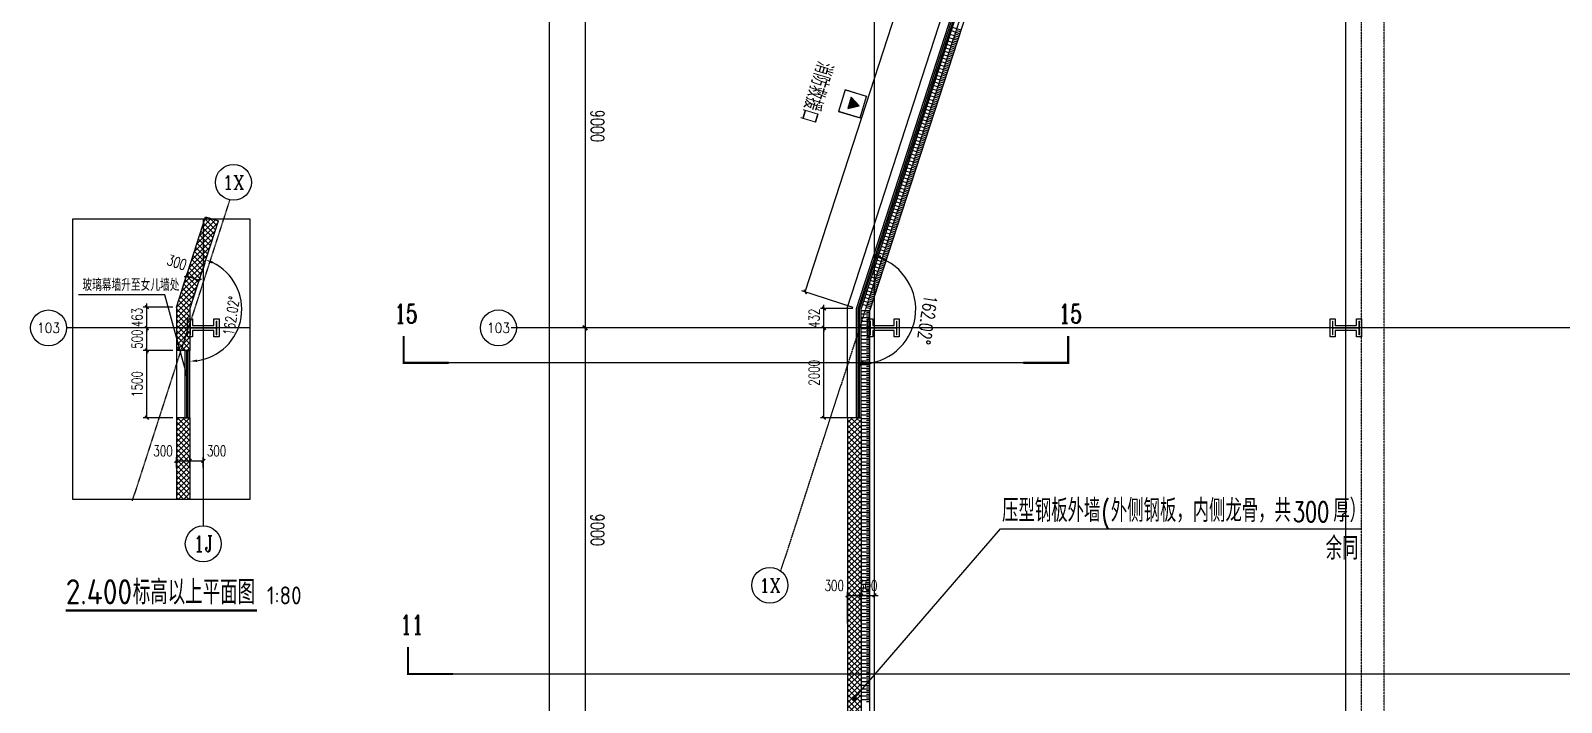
# Model space of a CAD drawing. Extents: x -954573 to 446329, y 489853 to 1226784.
# Drawn here: x -272750 to -238654, y 751476 to 766445 of the extents above; entities that cross this region are included whole.
import ezdxf
from ezdxf.enums import TextEntityAlignment as Align

# ---------------------------------------------------------------- set-up
doc = ezdxf.new("R2010")
doc.units = 0
doc.header["$LTSCALE"] = 10
doc.header["$MEASUREMENT"] = 0
doc.linetypes.add('10平面$0$DOTE', pattern=[2.42, 2, -0.2, 0.02, -0.2])
doc.linetypes.add('10平面$1$DASH', pattern=[0.35, 0.25, -0.1])
doc.layers.get('Defpoints').update_dxf_attribs({"color": 210})
for name, color, linetype in [('10平面$0$99平面图例外参$0$A-HATCH-2', 251, 'Continuous'), ('10平面$0$A-AXIS-D', 8, 'Continuous'), ('10平面$0$A-AXIS-DOTE', 8, '10平面$0$DOTE'), ('10平面$0$A-AXIS-DP', 8, 'Continuous'), ('10平面$0$A-AXIS-SYMB', 8, 'Continuous'), ('10平面$0$A-HATCH-2', 8, 'Continuous'), ('10平面$0$A-LIN-V', 8, 'Continuous'), ('10平面$0$A-TEXT', 8, 'Continuous'), ('10平面$0$A-WINDOW', 8, 'Continuous'), ('10平面$0$AS-WALL', 8, 'Continuous'), ('10平面$0$DIM_SYMB', 8, 'Continuous'), ('10平面$0$PUB_HATCH', 8, 'Continuous'), ('10平面$0$PUB_TEXT', 8, 'Continuous'), ('10平面$0$RP-N2-01$0$$0$A-WIND-J', 8, 'Continuous'), ('10平面$0$RP-N2-01$0$A-WIND-J', 8, 'Continuous'), ('10平面$0$建-墙-幕', 8, 'Continuous'), ('A-LIN-V', 9, 'Continuous')]:
    doc.layers.add(name, color=color, linetype=linetype)
doc.layers.add('10平面$0$S-col', color=2, linetype='Continuous', lineweight=0)
doc.styles.add('10平面$0$_TCH_AXIS', font='COMPLEX', dxfattribs={"bigfont": 'GBCBIG'})
doc.styles.add('10平面$0$_TCH_DIM', font='SIMPLEX', dxfattribs={"bigfont": 'GBCBIG'})
doc.styles.add('10平面$0$_TCH_DIM_T3', font='SIMPLEX', dxfattribs={"width": 0.705882, "bigfont": 'GBCBIG'})
doc.styles.add('10平面$0$_TCH_LABEL', font='COMPLEX', dxfattribs={"bigfont": 'GBCBIG'})
doc.styles.add('10平面$0$Standard', font='gbenor.shx', dxfattribs={"bigfont": 'gbcbig.shx'})
doc.dimstyles.new('10平面$0$_TCH_ARCH&&100', dxfattribs={"dimtxt": 297.5, "dimasz": 100, "dimexe": 100, "dimexo": 100, "dimgap": 126.25, "dimtad": 1, "dimdec": 0, "dimzin": 0, "dimdsep": 46, "dimtxsty": '10平面$0$_TCH_DIM_T3', "dimblk": '10平面$0$_ArchTick', "dimcen": 0.09, "dimclrt": 7, "dimazin": 2, "dimtfac": 1, "dimtdec": 0, "dimtix": 1, "dimtmove": 2, "dimatfit": 3, "dimfxl": 0, "dimtolj": 1, "dimtzin": 0, "dimarcsym": 0})
doc.dimstyles.new('10平面$0$_TCH_ARCH&&80', dxfattribs={"dimtxt": 238, "dimasz": 80, "dimexe": 80, "dimexo": 80, "dimgap": 101, "dimtad": 1, "dimdec": 0, "dimzin": 0, "dimdsep": 46, "dimtxsty": '10平面$0$_TCH_DIM_T3', "dimblk": '10平面$0$_ArchTick', "dimcen": 0.09, "dimclrt": 7, "dimazin": 2, "dimtfac": 1, "dimtdec": 0, "dimtix": 1, "dimtmove": 2, "dimatfit": 3, "dimfxl": 0, "dimtolj": 1, "dimtzin": 0, "dimarcsym": 0})
doc.dimstyles.new('10平面$0$_TCH_ARROW&&80', dxfattribs={"dimtxt": 238, "dimasz": 160, "dimexe": 200, "dimexo": 240, "dimgap": 101, "dimtad": 1, "dimdec": 0, "dimzin": 0, "dimdsep": 46, "dimtxsty": '10平面$0$_TCH_DIM_T3', "dimcen": 0.09, "dimclrt": 7, "dimazin": 2, "dimtfac": 1, "dimtdec": 0, "dimtix": 1, "dimtmove": 2, "dimatfit": 3, "dimfxl": 0, "dimtolj": 1, "dimtzin": 0, "dimarcsym": 0})
pattern_1 = [(45, (60, 0), (-60.000061, 60.000061), []), (135, (60, 0), (-60.000061, -60.000061), [])]

# ---------------------------------------------------------------- blocks, each defined once
blk = doc.blocks.new('10平面$0$_ArchTick')
at = {"color": 0, "linetype": 'ByBlock', "const_width": 0.4}
blk.add_lwpolyline([(-0.5, -0.5), (0.5, 0.5)], dxfattribs=at)
blk = doc.blocks.new('*D2917')
at = {"layer": '10平面$0$A-AXIS-D', "color": 0, "lineweight": -2}
for p, q in [((-38704, -45000), (-39762, -45000)), ((-39662, -45000), (-39662, -54000)), ((-38704, -54000), (-39762, -54000))]:
    blk.add_line(p, q, dxfattribs=at)
at = {"layer": 'Defpoints', "color": 0}
for p in [(-38604, -45000), (-39662, -54000), (-38604, -54000)]:
    blk.add_point(p, dxfattribs=at)
at = {"layer": '10平面$0$A-AXIS-D', "color": 0, "lineweight": -2, "xscale": 100, "yscale": 100, "zscale": 100}
for p, rotation in [((-39662, -45000), 90), ((-39662, -54000), 270)]:
    blk.add_blockref('10平面$0$_ArchTick', p, dxfattribs=dict(at, rotation=rotation))
at = {"layer": '10平面$0$A-AXIS-D', "color": 7, "insert": (-39387, -49500), "char_height": 297.5, "attachment_point": 5, "rotation": 270, "style": '10平面$0$_TCH_DIM_T3'}
blk.add_mtext('\\A1;9000', dxfattribs=at)
blk = doc.blocks.new('*D2918')
at = {"layer": '10平面$0$A-AXIS-D', "color": 0, "lineweight": -2}
for p, q in [((-38704, -36000), (-39762, -36000)), ((-39662, -36000), (-39662, -45000)), ((-38704, -45000), (-39762, -45000))]:
    blk.add_line(p, q, dxfattribs=at)
at = {"layer": 'Defpoints', "color": 0}
for p in [(-38604, -36000), (-39662, -45000), (-38604, -45000)]:
    blk.add_point(p, dxfattribs=at)
at = {"layer": '10平面$0$A-AXIS-D', "color": 0, "lineweight": -2, "xscale": 100, "yscale": 100, "zscale": 100}
for p, rotation in [((-39662, -36000), 90), ((-39662, -45000), 270)]:
    blk.add_blockref('10平面$0$_ArchTick', p, dxfattribs=dict(at, rotation=rotation))
at = {"layer": '10平面$0$A-AXIS-D', "color": 7, "insert": (-39387, -40500), "char_height": 297.5, "attachment_point": 5, "rotation": 270, "style": '10平面$0$_TCH_DIM_T3'}
blk.add_mtext('\\A1;9000', dxfattribs=at)
blk = doc.blocks.new('*D3044')
at = {"layer": '10平面$0$A-AXIS-D', "color": 0, "lineweight": -2}
for p, q in [((-38804, 27700), (-40562, 27700)), ((-40462, 27700), (-40462, -63700)), ((-38804, -63700), (-40562, -63700))]:
    blk.add_line(p, q, dxfattribs=at)
at = {"layer": 'Defpoints', "color": 0}
for p in [(-38704, 27700), (-40462, -63700), (-38704, -63700)]:
    blk.add_point(p, dxfattribs=at)
at = {"layer": '10平面$0$A-AXIS-D', "color": 0, "lineweight": -2, "xscale": 100, "yscale": 100, "zscale": 100}
for p, rotation in [((-40462, 27700), 90), ((-40462, -63700), 270)]:
    blk.add_blockref('10平面$0$_ArchTick', p, dxfattribs=dict(at, rotation=rotation))
at = {"layer": '10平面$0$A-AXIS-D', "color": 7, "insert": (-40187, -18000), "char_height": 297.5, "attachment_point": 5, "rotation": 270, "style": '10平面$0$_TCH_DIM_T3'}
blk.add_mtext('\\A1;91400', dxfattribs=at)
blk = doc.blocks.new('*D3165')
at = {"layer": '10平面$0$A-AXIS-D', "color": 0, "lineweight": -2}
blk.add_arc((-33518, -44584), 1218, 270, 72.0237, dxfattribs=at)
at = {"layer": 'Defpoints', "color": 0}
for p in [(-33142, -43426), (-33518, -44584), (-32533, -45300), (-33518, -45802)]:
    blk.add_point(p, dxfattribs=at)
at = {"layer": '10平面$0$A-AXIS-D', "color": 0, "lineweight": -2, "xscale": 100, "yscale": 100, "zscale": 100}
for p, rotation in [((-33142, -43426), 162.023713418205), ((-33518, -45802), 179.9999999999997)]:
    blk.add_blockref('10平面$0$_ArchTick', p, dxfattribs=dict(at, rotation=rotation))
at = {"layer": '10平面$0$A-AXIS-D', "color": 7, "insert": (-32044, -44817), "char_height": 297.5, "attachment_point": 5, "rotation": 261.0119, "style": '10平面$0$_TCH_DIM_T3'}
blk.add_mtext('\\A1;162.02°', dxfattribs=at)
blk = doc.blocks.new('10平面$0$_FZH')
at = {"layer": '10平面$0$A-HATCH-2'}
blk.add_lwpolyline([(-0.437, -0.25), (-0.437, 0.25), (-0.297, 0.25), (-0.297, 0.067), (0.298, 0.067), (0.298, 0.25), (0.438, 0.25), (0.438, -0.25), (0.298, -0.25), (0.298, -0.068), (-0.297, -0.068), (-0.297, -0.25)], close=True, dxfattribs=at)
at = {"layer": '10平面$0$S-col'}
blk.add_lwpolyline([(-0.375, -0.188), (-0.375, 0.187), (-0.36, 0.187), (-0.36, 0.005), (0.36, 0.005), (0.36, 0.187), (0.375, 0.187), (0.375, -0.188), (0.36, -0.188), (0.36, -0.005), (-0.36, -0.005), (-0.36, -0.188)], close=True, dxfattribs=at)
blk = doc.blocks.new('10平面$0$w4234324')
at = {"xscale": 800.0000000000005, "yscale": 800.0000000000005, "zscale": 800.0000000000005}
for p in [(-268904, 759820), (-253754, 759820), (-243454, 759820)]:
    blk.add_blockref('10平面$0$_FZH', p, dxfattribs=at)
blk = doc.blocks.new('10平面$0$3243243')
at = {"layer": '10平面$0$A-HATCH-2', "linetype": '10平面$1$DASH'}
for p, q in [((-243104.2, 741520), (-243104.2, 786820)), ((-242604.2, 741520), (-242604.2, 786820))]:
    blk.add_line(p, q, dxfattribs=at)
blk = doc.blocks.new('10平面$0$RP-N2-01$0$$0$xfjy')
at = {"layer": '10平面$0$RP-N2-01$0$$0$A-WIND-J'}
h = blk.add_hatch(color=256, dxfattribs=at)
h.dxf.hatch_style = 1
h.paths.add_polyline_path([(1141876, -26214), (1142135, -26214), (1142005, -25989)])
at = {"layer": '10平面$0$RP-N2-01$0$$0$A-WIND-J', "const_width": 25}
blk.add_lwpolyline([(1141755, -25889), (1141755, -26389), (1142255, -26389), (1142255, -25889)], close=True, dxfattribs=at)
at = {"layer": '10平面$0$RP-N2-01$0$$0$A-WIND-J'}
for points in [[(1141755, -26389), (1142255, -26389), (1142255, -25889), (1141755, -25889)], [(1141876, -26214), (1142135, -26214), (1142005, -25989)]]:
    blk.add_lwpolyline(points, close=True, dxfattribs=at)
blk = doc.blocks.new('10平面$0$RP-N2-01$0$xfjy')
at = {"layer": '10平面$0$RP-N2-01$0$$0$A-WIND-J'}
blk.add_blockref('10平面$0$RP-N2-01$0$$0$xfjy', (0, 0), dxfattribs=at)
blk = doc.blocks.new('10平面$0$1232')
at = {"layer": '10平面$0$RP-N2-01$0$A-WIND-J', "rotation": 253.2410415830264}
blk.add_blockref('10平面$0$RP-N2-01$0$xfjy', (99880, 1850776, 0), dxfattribs=at)
at = {"layer": '10平面$0$A-TEXT', "style": '10平面$0$_TCH_DIM'}
blk.add_text('消防救援口', height=384.1, rotation=253.241, dxfattribs=at).set_placement((-255226, 765791, 0))
blk = doc.blocks.new('10平面$0$99平面图例外参$0$$LinePat$填挖边坡')
at = {"color": 0}
for p, q in [((0, 0), (0, -1500)), ((300, 0), (300, -600))]:
    blk.add_line(p, q, dxfattribs=at)
at = {"layer": 'Defpoints', "color": 0}
blk.add_point((600, 0), dxfattribs=at)
blk = doc.blocks.new('10平面$0$34242343243')
at = {"layer": '10平面$0$A-LIN-V'}
for p, q in [((-254054, 760204), (-245499, 786570)), ((-254054, 741816), (-254054, 760204))]:
    blk.add_line(p, q, dxfattribs=at)
at = {"layer": '10平面$0$99平面图例外参$0$A-HATCH-2', "color": 203, "yscale": 0.1333333333333333, "zscale": 0.1333333333333333}
for p, xscale, rotation in [((-252027, 766453), 0.1335163821005239, 252.0237134181383), ((-252150, 766072), 0.1335163821005239, 252.0237134181383), ((-252126, 766148), 0.1335163821005239, 252.0237134181383), ((-252101, 766224), 0.1335163821005239, 252.0237134181383), ((-252076, 766300), 0.1335163821005239, 252.0237134181383), ((-252052, 766376), 0.1335163821005239, 252.0237134181383), ((-252249, 765767), 0.1335163821005239, 252.0237134181383), ((-252225, 765843), 0.1335163821005239, 252.0237134181383), ((-252200, 765919), 0.1335163821005239, 252.0237134181383), ((-252175, 765995), 0.1335163821005239, 252.0237134181383), ((-252373, 765386), 0.1335163821005239, 252.0237134181383), ((-252348, 765462), 0.1335163821005239, 252.0237134181383), ((-252324, 765538), 0.1335163821005239, 252.0237134181383), ((-252299, 765614), 0.1335163821005239, 252.0237134181383), ((-252274, 765691), 0.1335163821005239, 252.0237134181383), ((-252472, 765081), 0.1335163821005239, 252.0237134181383), ((-252447, 765157), 0.1335163821005239, 252.0237134181383), ((-252422, 765233), 0.1335163821005239, 252.0237134181383), ((-252398, 765310), 0.1335163821005239, 252.0237134181383), ((-252571, 764776), 0.1335163821005239, 252.0237134181383), ((-252546, 764852), 0.1335163821005239, 252.0237134181383), ((-252521, 764929), 0.1335163821005239, 252.0237134181383), ((-252497, 765005), 0.1335163821005239, 252.0237134181383), ((-252694, 764395), 0.1335163821005239, 252.0237134181383), ((-252670, 764471), 0.1335163821005239, 252.0237134181383), ((-252645, 764548), 0.1335163821005239, 252.0237134181383), ((-252620, 764624), 0.1335163821005239, 252.0237134181383), ((-252595, 764700), 0.1335163821005239, 252.0237134181383), ((-252793, 764090), 0.1335163821005239, 252.0237134181383), ((-252769, 764167), 0.1335163821005239, 252.0237134181383), ((-252744, 764243), 0.1335163821005239, 252.0237134181383), ((-252719, 764319), 0.1335163821005239, 252.0237134181383), ((-252917, 763709), 0.1335163821005239, 252.0237134181383), ((-252892, 763786), 0.1335163821005239, 252.0237134181383), ((-252867, 763862), 0.1335163821005239, 252.0237134181383), ((-252843, 763938), 0.1335163821005239, 252.0237134181383), ((-252818, 764014), 0.1335163821005239, 252.0237134181383), ((-253016, 763405), 0.1335163821005239, 252.0237134181383), ((-252991, 763481), 0.1335163821005239, 252.0237134181383), ((-252966, 763557), 0.1335163821005239, 252.0237134181383), ((-252942, 763633), 0.1335163821005239, 252.0237134181383), ((-253139, 763024), 0.1335163821005239, 252.0237134181383), ((-253115, 763100), 0.1335163821005239, 252.0237134181383), ((-253090, 763176), 0.1335163821005239, 252.0237134181383), ((-253065, 763252), 0.1335163821005239, 252.0237134181383), ((-253041, 763328), 0.1335163821005239, 252.0237134181383), ((-253238, 762719), 0.1335163821005239, 252.0237134181383), ((-253214, 762795), 0.1335163821005239, 252.0237134181383), ((-253189, 762871), 0.1335163821005239, 252.0237134181383), ((-253164, 762947), 0.1335163821005239, 252.0237134181383), ((-253362, 762338), 0.1335163821005239, 252.0237134181383), ((-253337, 762414), 0.1335163821005239, 252.0237134181383), ((-253312, 762490), 0.1335163821005239, 252.0237134181383), ((-253288, 762566), 0.1335163821005239, 252.0237134181383), ((-253263, 762643), 0.1335163821005239, 252.0237134181383), ((-253461, 762033), 0.1335163821005239, 252.0237134181383), ((-253436, 762109), 0.1335163821005239, 252.0237134181383), ((-253411, 762185), 0.1335163821005239, 252.0237134181383), ((-253387, 762262), 0.1335163821005239, 252.0237134181383), ((-253584, 761652), 0.1335163821005239, 252.0237134181383), ((-253560, 761728), 0.1335163821005239, 252.0237134181383), ((-253535, 761804), 0.1335163821005239, 252.0237134181383), ((-253510, 761881), 0.1335163821005239, 252.0237134181383), ((-253486, 761957), 0.1335163821005239, 252.0237134181383), ((-253683, 761347), 0.1335163821005239, 252.0237134181383), ((-253659, 761423), 0.1335163821005239, 252.0237134181383), ((-253634, 761500), 0.1335163821005239, 252.0237134181383), ((-253609, 761576), 0.1335163821005239, 252.0237134181383), ((-253807, 760966), 0.1335163821005239, 252.0237134181383), ((-253782, 761042), 0.1335163821005239, 252.0237134181383), ((-253757, 761119), 0.1335163821005239, 252.0237134181383), ((-253733, 761195), 0.1335163821005239, 252.0237134181383), ((-253708, 761271), 0.1335163821005239, 252.0237134181383), ((-253906, 760661), 0.1335163821005239, 252.0237134181383), ((-253881, 760738), 0.1335163821005239, 252.0237134181383), ((-253856, 760814), 0.1335163821005239, 252.0237134181383), ((-253832, 760890), 0.1335163821005239, 252.0237134181383), ((-254029, 760280), 0.1335163821005239, 252.0237134181383), ((-254005, 760357), 0.1335163821005239, 252.0237134181383), ((-253980, 760433), 0.1335163821005239, 252.0237134181383), ((-253955, 760509), 0.1335163821005239, 252.0237134181383), ((-253931, 760585), 0.1335163821005239, 252.0237134181383), ((-254054, 760204), 0.1338295690059803, 270.0000000008099), ((-254054, 760124), 0.1338295690059803, 270.0000000008099), ((-254054, 760044), 0.1338295690059803, 270.0000000008099), ((-254054, 759963), 0.1338295690059803, 270.0000000008099), ((-254054, 759883), 0.1338295690059803, 270.0000000008099), ((-254054, 759803), 0.1338295690059803, 270.0000000008099), ((-254054, 759722), 0.1338295690059803, 270.0000000008099), ((-254054, 759642), 0.1338295690059803, 270.0000000008099), ((-254054, 759562), 0.1338295690059803, 270.0000000008099), ((-254054, 759482), 0.1338295690059803, 270.0000000008099), ((-254054, 759401), 0.1338295690059803, 270.0000000008099), ((-254054, 759321), 0.1338295690059803, 270.0000000008099), ((-254054, 759241), 0.1338295690059803, 270.0000000008099), ((-254054, 759160), 0.1338295690059803, 270.0000000008099), ((-254054, 759080), 0.1338295690059803, 270.0000000008099), ((-254054, 759000), 0.1338295690059803, 270.0000000008099), ((-254054, 758919), 0.1338295690059803, 270.0000000008099), ((-254054, 758839), 0.1338295690059803, 270.0000000008099), ((-254054, 758759), 0.1338295690059803, 270.0000000008099), ((-254054, 758679), 0.1338295690059803, 270.0000000008099), ((-254054, 758598), 0.1338295690059803, 270.0000000008099), ((-254054, 758518), 0.1338295690059803, 270.0000000008099), ((-254054, 758438), 0.1338295690059803, 270.0000000008099), ((-254054, 758357), 0.1338295690059803, 270.0000000008099), ((-254054, 758277), 0.1338295690059803, 270.0000000008099), ((-254054, 758197), 0.1338295690059803, 270.0000000008099), ((-254054, 758116), 0.1338295690059803, 270.0000000008099), ((-254054, 758036), 0.1338295690059803, 270.0000000008099), ((-254054, 757956), 0.1338295690059803, 270.0000000008099), ((-254054, 757876), 0.1338295690059803, 270.0000000008099), ((-254054, 757795), 0.1338295690059803, 270.0000000008099), ((-254054, 757715), 0.1338295690059803, 270.0000000008099), ((-254054, 757635), 0.1338295690059803, 270.0000000008099), ((-254054, 757554), 0.1338295690059803, 270.0000000008099), ((-254054, 757474), 0.1338295690059803, 270.0000000008099), ((-254054, 757394), 0.1338295690059803, 270.0000000008099), ((-254054, 757313), 0.1338295690059803, 270.0000000008099), ((-254054, 757233), 0.1338295690059803, 270.0000000008099), ((-254054, 757153), 0.1338295690059803, 270.0000000008099), ((-254054, 757073), 0.1338295690059803, 270.0000000008099), ((-254054, 756992), 0.1338295690059803, 270.0000000008099), ((-254054, 756912), 0.1338295690059803, 270.0000000008099), ((-254054, 756832), 0.1338295690059803, 270.0000000008099), ((-254054, 756751), 0.1338295690059803, 270.0000000008099), ((-254054, 756671), 0.1338295690059803, 270.0000000008099), ((-254054, 756591), 0.1338295690059803, 270.0000000008099), ((-254054, 756510), 0.1338295690059803, 270.0000000008099), ((-254054, 756430), 0.1338295690059803, 270.0000000008099), ((-254054, 756350), 0.1338295690059803, 270.0000000008099), ((-254054, 756270), 0.1338295690059803, 270.0000000008099), ((-254054, 756189), 0.1338295690059803, 270.0000000008099), ((-254054, 756109), 0.1338295690059803, 270.0000000008099), ((-254054, 756029), 0.1338295690059803, 270.0000000008099), ((-254054, 755948), 0.1338295690059803, 270.0000000008099), ((-254054, 755868), 0.1338295690059803, 270.0000000008099), ((-254054, 755788), 0.1338295690059803, 270.0000000008099), ((-254054, 755708), 0.1338295690059803, 270.0000000008099), ((-254054, 755627), 0.1338295690059803, 270.0000000008099), ((-254054, 755547), 0.1338295690059803, 270.0000000008099), ((-254054, 755467), 0.1338295690059803, 270.0000000008099), ((-254054, 755386), 0.1338295690059803, 270.0000000008099), ((-254054, 755306), 0.1338295690059803, 270.0000000008099), ((-254054, 755226), 0.1338295690059803, 270.0000000008099), ((-254054, 755145), 0.1338295690059803, 270.0000000008099), ((-254054, 755065), 0.1338295690059803, 270.0000000008099), ((-254054, 754985), 0.1338295690059803, 270.0000000008099), ((-254054, 754905), 0.1338295690059803, 270.0000000008099), ((-254054, 754824), 0.1338295690059803, 270.0000000008099), ((-254054, 754744), 0.1338295690059803, 270.0000000008099), ((-254054, 754664), 0.1338295690059803, 270.0000000008099), ((-254054, 754583), 0.1338295690059803, 270.0000000008099), ((-254054, 754503), 0.1338295690059803, 270.0000000008099), ((-254054, 754423), 0.1338295690059803, 270.0000000008099), ((-254054, 754342), 0.1338295690059803, 270.0000000008099), ((-254054, 754262), 0.1338295690059803, 270.0000000008099), ((-254054, 754182), 0.1338295690059803, 270.0000000008099), ((-254054, 754102), 0.1338295690059803, 270.0000000008099), ((-254054, 754021), 0.1338295690059803, 270.0000000008099), ((-254054, 753941), 0.1338295690059803, 270.0000000008099), ((-254054, 753861), 0.1338295690059803, 270.0000000008099), ((-254054, 753780), 0.1338295690059803, 270.0000000008099), ((-254054, 753700), 0.1338295690059803, 270.0000000008099), ((-254054, 753620), 0.1338295690059803, 270.0000000008099), ((-254054, 753539), 0.1338295690059803, 270.0000000008099), ((-254054, 753459), 0.1338295690059803, 270.0000000008099), ((-254054, 753379), 0.1338295690059803, 270.0000000008099), ((-254054, 753299), 0.1338295690059803, 270.0000000008099), ((-254054, 753218), 0.1338295690059803, 270.0000000008099), ((-254054, 753138), 0.1338295690059803, 270.0000000008099), ((-254054, 753058), 0.1338295690059803, 270.0000000008099), ((-254054, 752977), 0.1338295690059803, 270.0000000008099), ((-254054, 752897), 0.1338295690059803, 270.0000000008099), ((-254054, 752817), 0.1338295690059803, 270.0000000008099), ((-254054, 752736), 0.1338295690059803, 270.0000000008099), ((-254054, 752656), 0.1338295690059803, 270.0000000008099), ((-254054, 752576), 0.1338295690059803, 270.0000000008099), ((-254054, 752496), 0.1338295690059803, 270.0000000008099), ((-254054, 752415), 0.1338295690059803, 270.0000000008099), ((-254054, 752335), 0.1338295690059803, 270.0000000008099), ((-254054, 752255), 0.1338295690059803, 270.0000000008099), ((-254054, 752174), 0.1338295690059803, 270.0000000008099), ((-254054, 752094), 0.1338295690059803, 270.0000000008099), ((-254054, 752014), 0.1338295690059803, 270.0000000008099), ((-254054, 751934), 0.1338295690059803, 270.0000000008099), ((-254054, 751853), 0.1338295690059803, 270.0000000008099), ((-254054, 751773), 0.1338295690059803, 270.0000000008099), ((-254054, 751693), 0.1338295690059803, 270.0000000008099), ((-254054, 751612), 0.1338295690059803, 270.0000000008099), ((-254054, 751532), 0.1338295690059803, 270.0000000008099)]:
    blk.add_blockref('10平面$0$99平面图例外参$0$$LinePat$填挖边坡', p, dxfattribs=dict(at, xscale=xscale, rotation=rotation))
blk = doc.blocks.new('*D3672')
at = {"layer": '10平面$0$A-AXIS-DP', "color": 0, "lineweight": -2}
for p, q in [((-268871, 761261), (-268908, 761147)), ((-269204, 759158), (-269204, 759278))]:
    blk.add_line(p, q, dxfattribs=at)
blk.add_arc((-269204, 760236), 1158, 277.9223, 64.1014, dxfattribs=at)
at = {"layer": '10平面$0$A-AXIS-DP', "color": 0}
for points in [[(-268708, 761253), (-268688, 761302), (-268847, 761337)], [(-269043, 759062), (-269046, 759115), (-269204, 759078)]]:
    blk.add_solid(points, dxfattribs=at)
at = {"layer": 'Defpoints', "color": 0}
for p in [(-268797, 761490), (-269204, 760236), (-268267, 759555), (-269204, 758918)]:
    blk.add_point(p, dxfattribs=at)
at = {"layer": '10平面$0$A-AXIS-DP', "color": 7, "insert": (-268278, 760089), "char_height": 238, "attachment_point": 5, "rotation": 81.0119, "style": '10平面$0$_TCH_DIM_T3'}
blk.add_mtext('\\A1;162.02°', dxfattribs=at)
blk = doc.blocks.new('*D3673')
at = {"layer": '10平面$0$A-AXIS-DP', "color": 0, "lineweight": -2}
for p, q in [((-269374, 760683), (-269253, 761056)), ((-269278, 760980), (-268993, 760888)), ((-269089, 760591), (-268968, 760964))]:
    blk.add_line(p, q, dxfattribs=at)
at = {"layer": 'Defpoints', "color": 0}
for p in [(-268993, 760888), (-269399, 760607), (-269114, 760515)]:
    blk.add_point(p, dxfattribs=at)
at = {"layer": '10平面$0$A-AXIS-DP', "color": 0, "lineweight": -2, "xscale": 80, "yscale": 80, "zscale": 80}
for p, rotation in [((-269278, 760980), 162.0237134178123), ((-268993, 760888), 342.0237134178123)]:
    blk.add_blockref('10平面$0$_ArchTick', p, dxfattribs=dict(at, rotation=rotation))
at = {"layer": '10平面$0$A-AXIS-DP', "color": 7, "insert": (-269492, 761281), "char_height": 238, "attachment_point": 5, "rotation": 342.0237, "style": '10平面$0$_TCH_DIM_T3'}
blk.add_mtext('\\A1;300', dxfattribs=at)
blk = doc.blocks.new('*D3674')
at = {"layer": '10平面$0$A-AXIS-DP', "color": 0, "lineweight": -2}
for p, q in [((-269504, 756710), (-269504, 756940)), ((-269204, 756710), (-269204, 756940)), ((-269504, 756860), (-269204, 756860))]:
    blk.add_line(p, q, dxfattribs=at)
at = {"layer": 'Defpoints', "color": 0}
for p in [(-269504, 756630), (-269204, 756860), (-269204, 756630)]:
    blk.add_point(p, dxfattribs=at)
at = {"layer": '10平面$0$A-AXIS-DP', "color": 0, "lineweight": -2, "xscale": 80, "yscale": 80, "zscale": 80, "rotation": 180}
blk.add_blockref('10平面$0$_ArchTick', (-269504, 756860), dxfattribs=at)
at = {"layer": '10平面$0$A-AXIS-DP', "color": 0, "lineweight": -2, "xscale": 80, "yscale": 80, "zscale": 80}
blk.add_blockref('10平面$0$_ArchTick', (-269204, 756860), dxfattribs=at)
at = {"layer": '10平面$0$A-AXIS-DP', "color": 7, "insert": (-269800, 757080), "char_height": 238, "attachment_point": 5, "style": '10平面$0$_TCH_DIM_T3'}
blk.add_mtext('\\A1;300', dxfattribs=at)
blk = doc.blocks.new('*D3675')
at = {"layer": '10平面$0$A-AXIS-DP', "color": 0, "lineweight": -2}
for p, q in [((-269204, 756710), (-269204, 756940)), ((-268904, 756710), (-268904, 756940)), ((-269204, 756860), (-268904, 756860))]:
    blk.add_line(p, q, dxfattribs=at)
at = {"layer": 'Defpoints', "color": 0}
for p in [(-269204, 756630), (-268904, 756860), (-268904, 756630)]:
    blk.add_point(p, dxfattribs=at)
at = {"layer": '10平面$0$A-AXIS-DP', "color": 0, "lineweight": -2, "xscale": 80, "yscale": 80, "zscale": 80, "rotation": 180}
blk.add_blockref('10平面$0$_ArchTick', (-269204, 756860), dxfattribs=at)
at = {"layer": '10平面$0$A-AXIS-DP', "color": 0, "lineweight": -2, "xscale": 80, "yscale": 80, "zscale": 80}
blk.add_blockref('10平面$0$_ArchTick', (-268904, 756860), dxfattribs=at)
at = {"layer": '10平面$0$A-AXIS-DP', "color": 7, "insert": (-268608, 757080), "char_height": 238, "attachment_point": 5, "style": '10平面$0$_TCH_DIM_T3'}
blk.add_mtext('\\A1;300', dxfattribs=at)
blk = doc.blocks.new('*D3678')
at = {"layer": '10平面$0$A-AXIS-DP', "color": 0, "lineweight": -2}
for p, q in [((-269584, 759320), (-270240, 759320)), ((-270160, 757820), (-270160, 759320)), ((-269584, 757820), (-270240, 757820))]:
    blk.add_line(p, q, dxfattribs=at)
at = {"layer": 'Defpoints', "color": 0}
for p in [(-270160, 759320), (-269504, 759320), (-269504, 757820)]:
    blk.add_point(p, dxfattribs=at)
at = {"layer": '10平面$0$A-AXIS-DP', "color": 0, "lineweight": -2, "xscale": 80, "yscale": 80, "zscale": 80}
for p, rotation in [((-270160, 759320), 90), ((-270160, 757820), 270)]:
    blk.add_blockref('10平面$0$_ArchTick', p, dxfattribs=dict(at, rotation=rotation))
at = {"layer": '10平面$0$A-AXIS-DP', "color": 7, "insert": (-270380, 758570), "char_height": 238, "attachment_point": 5, "rotation": 90, "style": '10平面$0$_TCH_DIM_T3'}
blk.add_mtext('\\A1;1500', dxfattribs=at)
blk = doc.blocks.new('*D3679')
at = {"layer": '10平面$0$A-AXIS-DP', "color": 0, "lineweight": -2}
for p, q in [((-269584, 759820), (-270240, 759820)), ((-270160, 759820), (-270160, 759900)), ((-270160, 759320), (-270160, 759820)), ((-269584, 759320), (-270240, 759320)), ((-270160, 759320), (-270160, 759240))]:
    blk.add_line(p, q, dxfattribs=at)
at = {"layer": 'Defpoints', "color": 0}
for p in [(-270160, 759820), (-269504, 759820), (-269504, 759320)]:
    blk.add_point(p, dxfattribs=at)
at = {"layer": '10平面$0$A-AXIS-DP', "color": 0, "lineweight": -2, "xscale": 80, "yscale": 80, "zscale": 80}
for p, rotation in [((-270160, 759820), 270), ((-270160, 759320), 90)]:
    blk.add_blockref('10平面$0$_ArchTick', p, dxfattribs=dict(at, rotation=rotation))
at = {"layer": '10平面$0$A-AXIS-DP', "color": 7, "insert": (-270380, 759570), "char_height": 238, "attachment_point": 5, "rotation": 90, "style": '10平面$0$_TCH_DIM_T3'}
blk.add_mtext('\\A1;500', dxfattribs=at)
blk = doc.blocks.new('*D3680')
at = {"layer": '10平面$0$A-AXIS-DP', "color": 0, "lineweight": -2}
for p, q in [((-270160, 760283), (-270160, 760363)), ((-269584, 760283), (-270240, 760283)), ((-270160, 759820), (-270160, 760283)), ((-269584, 759820), (-270240, 759820)), ((-270160, 759820), (-270160, 759740))]:
    blk.add_line(p, q, dxfattribs=at)
at = {"layer": 'Defpoints', "color": 0}
for p in [(-270160, 760283), (-269504, 760283), (-269504, 759820)]:
    blk.add_point(p, dxfattribs=at)
at = {"layer": '10平面$0$A-AXIS-DP', "color": 0, "lineweight": -2, "xscale": 80, "yscale": 80, "zscale": 80}
for p, rotation in [((-270160, 760283), 270), ((-270160, 759820), 90)]:
    blk.add_blockref('10平面$0$_ArchTick', p, dxfattribs=dict(at, rotation=rotation))
at = {"layer": '10平面$0$A-AXIS-DP', "color": 7, "insert": (-270380, 760052), "char_height": 238, "attachment_point": 5, "rotation": 90, "style": '10平面$0$_TCH_DIM_T3'}
blk.add_mtext('\\A1;463', dxfattribs=at)
blk = doc.blocks.new('*D3904')
at = {"layer": '10平面$0$A-AXIS-DP', "color": 0, "lineweight": -2}
for p, q in [((-254254, 753860), (-254334, 753860)), ((-254254, 753240), (-254254, 753940)), ((-254254, 753860), (-253954, 753860)), ((-253954, 753240), (-253954, 753940)), ((-253954, 753860), (-253874, 753860))]:
    blk.add_line(p, q, dxfattribs=at)
at = {"layer": 'Defpoints', "color": 0}
for p in [(-253954, 753860), (-254254, 753160), (-253954, 753160)]:
    blk.add_point(p, dxfattribs=at)
at = {"layer": '10平面$0$A-AXIS-DP', "color": 0, "lineweight": -2, "xscale": 80, "yscale": 80, "zscale": 80}
blk.add_blockref('10平面$0$_ArchTick', (-254254, 753860), dxfattribs=at)
at = {"layer": '10平面$0$A-AXIS-DP', "color": 0, "lineweight": -2, "xscale": 80, "yscale": 80, "zscale": 80, "rotation": 180}
blk.add_blockref('10平面$0$_ArchTick', (-253954, 753860), dxfattribs=at)
at = {"layer": '10平面$0$A-AXIS-DP', "color": 7, "insert": (-254104, 754080), "char_height": 238, "attachment_point": 5, "style": '10平面$0$_TCH_DIM_T3'}
blk.add_mtext('\\A1;300', dxfattribs=at)
blk = doc.blocks.new('*D3905')
at = {"layer": '10平面$0$A-AXIS-DP', "color": 0, "lineweight": -2}
for p, q in [((-254554, 753240), (-254554, 753940)), ((-254554, 753860), (-254254, 753860)), ((-254254, 753240), (-254254, 753940))]:
    blk.add_line(p, q, dxfattribs=at)
at = {"layer": 'Defpoints', "color": 0}
for p in [(-254254, 753860), (-254554, 753160), (-254254, 753160)]:
    blk.add_point(p, dxfattribs=at)
at = {"layer": '10平面$0$A-AXIS-DP', "color": 0, "lineweight": -2, "xscale": 80, "yscale": 80, "zscale": 80, "rotation": 180}
blk.add_blockref('10平面$0$_ArchTick', (-254554, 753860), dxfattribs=at)
at = {"layer": '10平面$0$A-AXIS-DP', "color": 0, "lineweight": -2, "xscale": 80, "yscale": 80, "zscale": 80}
blk.add_blockref('10平面$0$_ArchTick', (-254254, 753860), dxfattribs=at)
at = {"layer": '10平面$0$A-AXIS-DP', "color": 7, "insert": (-254850, 754080), "char_height": 238, "attachment_point": 5, "style": '10平面$0$_TCH_DIM_T3'}
blk.add_mtext('\\A1;300', dxfattribs=at)
blk = doc.blocks.new('*D4334')
at = {"layer": '10平面$0$A-AXIS-DP', "color": 0, "lineweight": -2}
for p, q in [((-255080, 760252), (-255080, 760332)), ((-254434, 760252), (-255160, 760252)), ((-255080, 759820), (-255080, 760252)), ((-254434, 759820), (-255160, 759820)), ((-255080, 759820), (-255080, 759740))]:
    blk.add_line(p, q, dxfattribs=at)
at = {"layer": 'Defpoints', "color": 0}
for p in [(-255080, 760252), (-254354, 760252), (-254354, 759820)]:
    blk.add_point(p, dxfattribs=at)
at = {"layer": '10平面$0$A-AXIS-DP', "color": 0, "lineweight": -2, "xscale": 80, "yscale": 80, "zscale": 80}
for p, rotation in [((-255080, 760252), 270), ((-255080, 759820), 90)]:
    blk.add_blockref('10平面$0$_ArchTick', p, dxfattribs=dict(at, rotation=rotation))
at = {"layer": '10平面$0$A-AXIS-DP', "color": 7, "insert": (-255300, 760036), "char_height": 238, "attachment_point": 5, "rotation": 90, "style": '10平面$0$_TCH_DIM_T3'}
blk.add_mtext('\\A1;432', dxfattribs=at)
blk = doc.blocks.new('*D4335')
at = {"layer": '10平面$0$A-AXIS-DP', "color": 0, "lineweight": -2}
for p, q in [((-254434, 759820), (-255160, 759820)), ((-255080, 757820), (-255080, 759820)), ((-254434, 757820), (-255160, 757820))]:
    blk.add_line(p, q, dxfattribs=at)
at = {"layer": 'Defpoints', "color": 0}
for p in [(-255080, 759820), (-254354, 759820), (-254354, 757820)]:
    blk.add_point(p, dxfattribs=at)
at = {"layer": '10平面$0$A-AXIS-DP', "color": 0, "lineweight": -2, "xscale": 80, "yscale": 80, "zscale": 80}
for p, rotation in [((-255080, 759820), 90), ((-255080, 757820), 270)]:
    blk.add_blockref('10平面$0$_ArchTick', p, dxfattribs=dict(at, rotation=rotation))
at = {"layer": '10平面$0$A-AXIS-DP', "color": 7, "insert": (-255300, 758820), "char_height": 238, "attachment_point": 5, "rotation": 90, "style": '10平面$0$_TCH_DIM_T3'}
blk.add_mtext('\\A1;2000', dxfattribs=at)
blk = doc.blocks.new('*D4336')
at = {"layer": '10平面$0$A-AXIS-DP', "color": 0, "lineweight": -2}
for p, q in [((-255496, 760622), (-236582, 818917)), ((-235516, 818571), (-236658, 818941)), ((-254430, 760276), (-255572, 760647))]:
    blk.add_line(p, q, dxfattribs=at)
at = {"layer": 'Defpoints', "color": 0}
for p in [(-236582, 818917), (-235440, 818546), (-254354, 760252)]:
    blk.add_point(p, dxfattribs=at)
at = {"layer": '10平面$0$A-AXIS-DP', "color": 0, "lineweight": -2, "xscale": 80, "yscale": 80, "zscale": 80}
for p, rotation in [((-236582, 818917), 72.02371341813642), ((-255496, 760622), 252.0237134181364)]:
    blk.add_blockref('10平面$0$_ArchTick', p, dxfattribs=dict(at, rotation=rotation))
at = {"layer": '10平面$0$A-AXIS-DP', "color": 7, "insert": (-246248, 789837), "char_height": 238, "attachment_point": 5, "rotation": 72.0237, "style": '10平面$0$_TCH_DIM_T3'}
blk.add_mtext('\\A1;61286', dxfattribs=at)
blk = doc.blocks.new('10平面$0$dote')
at = {"layer": '10平面$0$A-AXIS-D'}
for centre in [(-41593.5, -44998.9), (-35548.5, -50735)]:
    blk.add_circle(centre, 400, dxfattribs=at)
at = {"layer": '10平面$0$A-AXIS-DOTE'}
for p, q in [((-33217.8, -68988.9), (-33217.8, 36667.3)), ((-22717.8, -68994), (-22717.8, 36662.3)), ((76282.2, -45000), (-41310, -45000))]:
    blk.add_line(p, q, dxfattribs=at)
at = {"layer": '10平面$0$A-AXIS-DOTE', "ltscale": 2}
blk.add_lwpolyline([(-35305.3, -50417.4), (-8818.8, 31214.7)], dxfattribs=at)
at = {"layer": '10平面$0$DIM_SYMB', "linetype": '10平面$1$DASH', "ltscale": 3}
blk.add_line((-29703.6, -45779.9), (-42703.6, -45779.9), dxfattribs=at)
at = {"layer": '10平面$0$DIM_SYMB', "const_width": 50}
for points in [[(-43703.6, -45179.9), (-43703.6, -45779.9), (-42703.6, -45779.9)], [(-29903.6, -45779.9), (-28903.6, -45779.9), (-28903.6, -45179.9)], [(-43608.6, -52110.9), (-43608.6, -52710.9), (-42608.6, -52710.9)]]:
    blk.add_lwpolyline(points, dxfattribs=at)
at = {"layer": '10平面$0$DIM_SYMB', "linetype": '10平面$1$DASH', "ltscale": 3}
blk.add_lwpolyline([(-42863.6, -52710.9), (162136.4, -52710.9)], dxfattribs=at)
at = {"layer": '10平面$0$PUB_TEXT', "style": '10平面$0$_TCH_LABEL', "width": 0.705882}
for s, p in [('15', (-43910.8, -44892.4)), ('15', (-29110.8, -44892.4)), ('11', (-43780, -51823.4))]:
    blk.add_text(s, height=425, dxfattribs=at).set_placement(p)
at = {"layer": '10平面$0$PUB_TEXT', "style": '10平面$0$_TCH_AXIS'}
for s, height, p, p2 in [('103', 220.59, (-41850.9, -45109.2), (-41336.2, -45109.2)), ('1X', 300.65, (-35784.7, -50885.3), (-35312.2, -50885.3))]:
    blk.add_text(s, height=height, dxfattribs=at).set_placement(p, p2, align=Align.FIT)
at = {"layer": '10平面$0$A-AXIS-D'}
for base, p1, p2, picture, middle in [((-40461.9, -63700), (-38703.6, 27700), (-38703.6, -63700), '*D3044', (-40186.9, -18000)), ((-39661.9, -45000), (-38603.6, -36000), (-38603.6, -45000), '*D2918', (-39386.9, -40500)), ((-39661.9, -54000), (-38603.6, -45000), (-38603.6, -54000), '*D2917', (-39386.9, -49500))]:
    dim = blk.add_linear_dim(base=base, p1=p1, p2=p2, angle=270, dimstyle='10平面$0$_TCH_ARCH&&100', override={"dimgap": 0}, dxfattribs=at)
    dim.commit()
    dim.dimension.update_dxf_attribs({"geometry": picture, "text_midpoint": middle, "dimtype": 129, "text_rotation": 270})
dim = blk.add_angular_dim_3p(base=(-32532.7, -45299.7), center=(-33517.8, -44584.2), p1=(-33517.8, -45801.7), p2=(-33142, -43426.1), dimstyle='10平面$0$_TCH_ARCH&&100', override={"dimgap": 0}, dxfattribs=at)
dim.commit()
dim.dimension.update_dxf_attribs({"geometry": '*D3165', "text_midpoint": (-32043.6, -44817.4), "dimtype": 133, "text_rotation": 261.01186})
blk = doc.blocks.new('10平面')
at = {"layer": '10平面$0$PUB_HATCH'}
h = blk.add_hatch(dxfattribs=at)
h.set_pattern_fill('多孔材料', color=256, scale=30, style=0)
h.set_pattern_definition(pattern_1)
h.paths.add_polyline_path([(-269504.2, 760283.3), (-269204.2, 760235.8), (-268565.7, 762203.7), (-268851, 762296.3)])
h = blk.add_hatch(dxfattribs=at)
h.set_pattern_fill('多孔材料', color=256, scale=30, style=0)
h.set_pattern_definition(pattern_1)
h.paths.add_polyline_path([(-269204.2, 760235.8), (-269504.2, 760283.3), (-269504.2, 759320), (-269204.2, 759320)])
h = blk.add_hatch(dxfattribs=at)
h.set_pattern_fill('多孔材料', color=256, scale=30, style=0)
h.set_pattern_definition(pattern_1)
h.paths.add_polyline_path([(-269504.2, 757820), (-269504.2, 756000), (-269204.2, 756000), (-269204.2, 757820)])
h = blk.add_hatch(dxfattribs=at)
h.set_pattern_fill('多孔材料', color=256, scale=30, style=0)
h.set_pattern_definition(pattern_1)
h.paths.add_polyline_path([(-254554.2, 757820), (-254554.2, 741120), (-254254.2, 741420), (-254254.2, 757820)])
at = {"layer": '10平面$0$A-AXIS-D'}
for centre in [(-268232.8, 763063.5), (-272350, 759820), (-268904.2, 755010)]:
    blk.add_circle(centre, 400, dxfattribs=at)
at = {"layer": '10平面$0$A-AXIS-DOTE'}
for p, q in [((-270483.4, 755969.1), (-268309, 762670.8)), ((-268904.2, 762250), (-268904.2, 755410)), ((-267870, 759820), (-271950, 759820))]:
    blk.add_line(p, q, dxfattribs=at)
at = {"layer": '10平面$0$A-AXIS-DP', "const_width": 56}
blk.add_lwpolyline([(-271967, 753524.2), (-267710.6, 753524.2)], dxfattribs=at)
at = {"layer": '10平面$0$A-AXIS-SYMB'}
for p, q in [((-269760, 760560), (-271680, 760560)), ((-269270.9, 758770), (-269760, 760560))]:
    blk.add_line(p, q, dxfattribs=at)
blk.add_lwpolyline([(-271810, 762250), (-267870, 762250), (-267870, 756000), (-271810, 756000)], close=True, dxfattribs=at)
at = {"layer": '10平面$0$A-AXIS-SYMB', "const_width": 32}
blk.add_lwpolyline([(-269266.6, 758754.6, 1), (-269275.1, 758785.4, 1)], format="xyb", close=True, dxfattribs=at)
at = {"layer": '10平面$0$A-LIN-V'}
blk.add_line((-269504.2, 759320), (-269504.2, 757820), dxfattribs=at)
blk.add_lwpolyline([(-254554.2, 757820), (-254554.2, 760283.3), (-235630.1, 818607.8), (-235344.7, 818515.3)], dxfattribs=at)
at = {"layer": '10平面$0$AS-WALL'}
for p, q in [((-269504.2, 760283.3), (-268851, 762296.3)), ((-269204.2, 760235.8), (-268565.7, 762203.7)), ((-268851, 762296.3), (-268565.7, 762203.7)), ((-269504.2, 760283.3), (-269504.2, 759320)), ((-269204.2, 760235.8), (-269204.2, 759320)), ((-269204.2, 759320), (-269504.2, 759320)), ((-269504.2, 757820), (-269504.2, 756000)), ((-269204.2, 757820), (-269504.2, 757820)), ((-269204.2, 757820), (-269204.2, 756000)), ((-254554.2, 757820), (-254554.2, 741120)), ((-254254.2, 757820), (-254554.2, 757820)), ((-254254.2, 757820), (-254254.2, 741420)), ((-269204.2, 756000), (-269504.2, 756000))]:
    blk.add_line(p, q, dxfattribs=at)
at = {"layer": '10平面$0$DIM_SYMB'}
for p, q in [((-254404.2, 751560), (-251150, 755340)), ((-251150, 755340), (-243104.2, 755340))]:
    blk.add_line(p, q, dxfattribs=at)
at = {"layer": '10平面$0$DIM_SYMB', "const_width": 60}
blk.add_lwpolyline([(-254423.8, 751537.3, 1), (-254384.6, 751582.7, 1)], format="xyb", close=True, dxfattribs=at)
at = {"layer": '10平面$0$建-墙-幕'}
for p, q in [((-254354.2, 760251.6), (-245728.7, 786835.4)), ((-254320.9, 760246.4), (-245697, 786825.1)), ((-254287.5, 760241.1), (-245665.3, 786814.9)), ((-254254.2, 760235.8), (-245633.6, 786804.6)), ((-254354.2, 757820), (-254354.2, 760251.6)), ((-254320.9, 757820), (-254320.9, 760246.4)), ((-254287.5, 757820), (-254287.5, 760241.1)), ((-254254.2, 757820), (-254254.2, 760235.8)), ((-269304.2, 757820), (-269304.2, 759320)), ((-269304.2, 759320), (-269204.2, 759320)), ((-269270.9, 757820), (-269270.9, 759320)), ((-269237.5, 757820), (-269237.5, 759320)), ((-269204.2, 757820), (-269204.2, 759320)), ((-269304.2, 757820), (-269204.2, 757820)), ((-254354.2, 757820), (-254254.2, 757820))]:
    blk.add_line(p, q, dxfattribs=at)
blk.add_blockref('10平面$0$1232', (0, 0))
at = {"layer": '10平面$0$A-AXIS-DP'}
blk.add_blockref('10平面$0$3243243', (0, 0), dxfattribs=at)
at = {"layer": '10平面$0$A-WINDOW'}
blk.add_blockref('10平面$0$w4234324', (0, 0), dxfattribs=at)
at = {"layer": '10平面$0$AS-WALL'}
blk.add_blockref('10平面$0$dote', (-220736.4, 804820), dxfattribs=at)
at = {"layer": '10平面$0$DIM_SYMB'}
blk.add_blockref('10平面$0$34242343243', (0, 0), dxfattribs=at)
at = {"layer": '10平面$0$PUB_TEXT', "style": '10平面$0$_TCH_AXIS'}
for s, height, p, p2 in [('1X', 300.65, (-268469.1, 762913.2), (-267996.6, 762913.2)), ('103', 220.59, (-272607.4, 759709.7), (-272092.6, 759709.7)), ('1J', 351.87, (-269122, 754834.1), (-268686.4, 754834.1))]:
    blk.add_text(s, height=height, dxfattribs=at).set_placement(p, p2, align=Align.FIT)
at = {"layer": '10平面$0$PUB_TEXT'}
for s, height, style, p in [('玻璃幕墙升至女儿墙处', 270.07, '10平面$0$_TCH_DIM', (-271596, 760644)), ('压型钢板外墙', 506.38, '10平面$0$_TCH_DIM', (-251111.3, 755497.5)), ('外侧钢板，内侧龙骨，共', 506.383, '10平面$0$_TCH_DIM', (-248689.6, 755497.5)), ('厚）', 506.38, '10平面$0$_TCH_DIM', (-243734.8, 755497.5)), ('余同', 506.38, '10平面$0$_TCH_DIM', (-243904, 754657.5)), ('2.400', 560, '10平面$0$Standard', (-271967, 753660)), ('标高以上平面图', 540.14, '10平面$0$Standard', (-270473.7, 753660)), ('1:80', 400, '10平面$0$Standard', (-267486.6, 753660))]:
    blk.add_text(s, height=height, dxfattribs=dict(at, style=style)).set_placement(p)
at = {"layer": '10平面$0$PUB_TEXT', "style": '10平面$0$_TCH_DIM', "width": 0.705882}
for s, height, p in [('(', 446.2, (-248899.6, 755497.5)), ('300', 446.25, (-244634.8, 755497.5))]:
    blk.add_text(s, height=height, dxfattribs=at).set_placement(p)
at = {"layer": '10平面$0$A-AXIS-DP'}
for p1, p2, distance, picture, middle in [((-254354.2, 760251.6), (-235439.8, 818546.1), 1200.3, '*D4336', (-246248, 789837.2)), ((-269504.2, 759820), (-269504.2, 760283.3), 655.8, '*D3680', (-270380, 760051.6)), ((-254354.2, 759820), (-254354.2, 760251.6), 725.8, '*D4334', (-255300, 760035.8)), ((-269504.2, 759320), (-269504.2, 759820), 655.8, '*D3679', (-270380, 759570)), ((-254354.2, 757820), (-254354.2, 759820), 725.8, '*D4335', (-255300, 758820)), ((-269504.2, 757820), (-269504.2, 759320), 655.8, '*D3678', (-270380, 758570)), ((-254254.2, 753160), (-253954.1, 753160), 700, '*D3904', (-254104.2, 754080))]:
    dim = blk.add_aligned_dim(p1=p1, p2=p2, distance=distance, dimstyle='10平面$0$_TCH_ARCH&&80', dxfattribs=at)
    dim.commit()
    dim.dimension.update_dxf_attribs({"geometry": picture, "text_midpoint": middle})
for base, p1, p2, angle, picture, middle in [((-268992.7, 760887.7), (-269399, 760607.3), (-269113.7, 760514.7), 342.02371, '*D3673', (-269491.7, 761280.9)), ((-269204.2, 756860), (-269504.2, 756630), (-269204.2, 756630), 0, '*D3674', (-269800.2, 757080)), ((-268904.2, 756860), (-269204.2, 756630), (-268904.2, 756630), 0, '*D3675', (-268608.2, 757080)), ((-254254.2, 753860), (-254554.2, 753160), (-254254.2, 753160), 0, '*D3905', (-254850.2, 754080))]:
    dim = blk.add_linear_dim(base=base, p1=p1, p2=p2, angle=angle, dimstyle='10平面$0$_TCH_ARCH&&80', dxfattribs=at)
    dim.commit()
    dim.dimension.update_dxf_attribs({"geometry": picture, "text_midpoint": middle, "dimtype": 129})
dim = blk.add_angular_dim_3p(base=(-268267.2, 759555.2), center=(-269204.2, 760235.8), p1=(-269204.2, 758917.7), p2=(-268797.4, 761489.6), dimstyle='10平面$0$_TCH_ARROW&&80', dxfattribs=at)
dim.commit()
dim.dimension.update_dxf_attribs({"geometry": '*D3672', "text_midpoint": (-268277.6, 760089.3)})

msp = doc.modelspace()

# ---------------------------------------------------------------- block references
at = {"layer": 'A-LIN-V'}
msp.add_blockref('10平面', (0, 0), dxfattribs=at)

doc.saveas('drawing.dxf')
